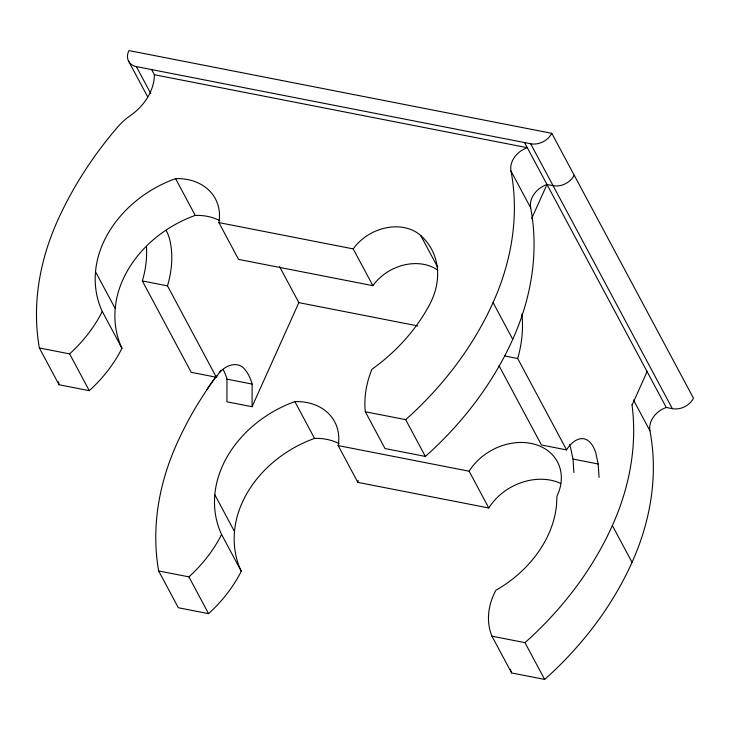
<?xml version="1.0" encoding="UTF-8"?>
<svg xmlns="http://www.w3.org/2000/svg" width="730" height="730" viewBox="0 0 730 730"><rect width="100%" height="100%" fill="white"/><g stroke="black" fill="none" stroke-linecap="round" stroke-linejoin="round"><path stroke-width="1.09" d="M223.061 369.407A67.808 29.583 -78.9 0 1 226.993 379.162L226.911 401.792L252.06 406.72L252.142 384.08A67.808 29.583 -78.9 0 0 245.727 370.575C237.542 358.53 221.573 366.743 216.372 377.255L191.224 372.327L142.323 280.931C145.662 269.981 147.113 258.466 146.484 247.032M599.056 477.42L598.162 463.979L595.716 452.582A55.243 24.099 -78.9 0 0 588.864 441.221C580.824 434.286 570.659 442.499 566.599 449.917L517.698 358.512C521.822 344.122 523.556 328.92 521.877 314.01M216.372 377.255L167.48 285.85C171.906 271.031 173.339 255.016 169.789 239.86A55.243 24.099 -78.9 0 0 166.084 230.379M252.06 406.72L298.844 302.631L279.563 266.605M531.695 218.489L546.98 184.48L553.075 185.675A17.137 13.596 -28.1 0 0 574.209 175.236M632.198 404.84L647.108 371.652M560.768 483.442A51.83 41.126 -28.1 0 0 488.799 507.998L357.855 482.375L338.182 445.592A54.212 43.015 -28.1 0 0 294.865 401.619A106.817 84.771 -28.1 0 0 214.821 494.739L234.494 531.522A114.993 91.25 -28.1 0 0 241.265 571.261A135.196 107.283 -28.1 0 1 208.579 613.656L178.33 607.734L158.656 570.951A280.877 222.887 -28.1 0 1 176.578 444.315A376.534 298.798 -28.1 0 1 197.985 403.58L208.123 387.767A376.534 298.798 -28.1 0 1 215.97 376.552M154.395 74.725A52.551 41.701 -28.1 0 1 130.278 115.641A55.571 44.101 -28.1 0 0 117.822 126.837A376.534 298.798 -28.1 0 0 57.287 221.327A280.877 222.887 -28.1 0 0 39.356 347.964L59.039 384.746L89.288 390.669A135.196 107.283 -28.1 0 0 121.965 348.274L102.291 311.491A114.993 91.25 -28.1 0 1 95.52 271.752A106.817 84.771 -28.1 0 1 175.574 178.631A54.212 43.015 -28.1 0 1 218.891 222.604L353.201 248.893A44.201 35.076 -28.1 0 1 420.745 235.535A78.995 62.68 -28.1 0 1 429.423 304.939A168.831 133.973 -28.1 0 1 371.926 369.298A112.593 89.352 -28.1 0 0 365.1 409.512L365.329 411.757L405.67 419.65L410.643 415.206A326.693 259.25 -28.1 0 0 493.069 302.567A284.7 225.926 -28.1 0 0 510.982 171.03A21.891 17.365 -28.1 0 1 527.306 147.697L154.395 74.725L151.648 69.587M365.329 411.757L385.002 448.539L425.344 456.433L430.326 451.989A326.693 259.25 -28.1 0 0 512.743 339.35A284.7 225.926 -28.1 0 0 530.655 207.804A21.891 17.365 -28.1 0 1 546.98 184.48M338.182 445.592L469.125 471.215A51.83 41.126 -28.1 0 1 534.725 444.296A51.83 41.126 -28.1 0 1 556.926 496.272L556.543 505.041A110.385 87.6 -28.1 0 1 495.889 590.269L495.049 591.82A71.202 56.502 -28.1 0 0 491.947 636.177L524.961 642.637L529.943 638.193A326.693 259.25 -28.1 0 0 612.361 525.554A284.7 225.926 -28.1 0 0 631.97 404.557M491.947 636.177L511.62 672.96L544.644 679.42L549.617 674.976A326.693 259.25 -28.1 0 0 632.043 562.337A284.7 225.926 -28.1 0 0 649.946 430.8A21.891 17.365 -28.1 0 1 666.271 407.468L524.56 142.569M666.271 407.468L672.366 408.663A17.137 13.596 -28.1 0 0 693.5 398.224L551.789 133.325L128.973 50.58A15.22 12.082 -28.1 0 0 136.364 66.603L150.781 93.54M136.364 66.603L530.655 143.764A17.137 13.596 -28.1 0 0 551.789 133.325M437.817 270.219A44.201 35.076 -28.1 0 0 372.884 285.667L238.564 259.387L218.891 222.604M298.251 302.521L417.715 325.899M142.323 280.931L167.48 285.85M504.576 355.948L517.698 358.512M226.993 379.162L252.142 384.08M566.599 449.917L541.441 444.99L498.992 365.648M39.356 347.964L69.615 353.886L89.288 390.669M569.473 444.762A55.243 24.099 -78.9 0 1 570.559 447.654L573.014 459.051L598.162 463.979M158.656 570.951L188.906 576.873L208.579 613.656M530.655 143.764L672.366 408.663M510.982 171.03L530.655 207.804M633.467 399.985L649.946 430.8M493.069 302.567L512.743 339.35M612.361 525.554L632.043 562.337M420.745 235.535L437.763 267.344M353.201 248.893L372.884 285.667M469.125 471.215L488.799 507.998M405.67 419.65L425.344 456.433M524.961 642.637L544.644 679.42M128.343 60.699L147.67 96.825M175.574 178.631L195.248 215.414A54.212 43.015 -28.1 0 1 219.812 220.688M294.865 401.619L314.539 438.401A54.212 43.015 -28.1 0 1 339.112 443.676M95.52 271.752L115.203 308.534A114.993 91.25 -28.1 0 0 121.965 348.274M214.821 494.739A114.993 91.25 -28.1 0 0 221.582 534.479L241.265 571.261M573.014 459.051L573.908 472.502M358.156 480.386A54.212 43.015 -28.1 0 1 357.855 482.375M234.494 531.522A106.817 84.771 -28.1 0 1 314.539 438.401M511.62 672.96A71.202 56.502 -28.1 0 1 510.288 669.255M221.582 534.479A135.196 107.283 -28.1 0 1 188.906 576.873M206.782 389.802A277.144 219.931 -28.1 0 1 216.755 375.904M219.237 372.702A277.144 219.931 -28.1 0 1 221.135 370.311M115.203 308.534A106.817 84.771 -28.1 0 1 195.248 215.414M102.291 311.491A135.196 107.283 -28.1 0 1 69.615 353.886M59.039 384.746A280.877 222.887 -28.1 0 1 58.528 381.708"/></g></svg>
